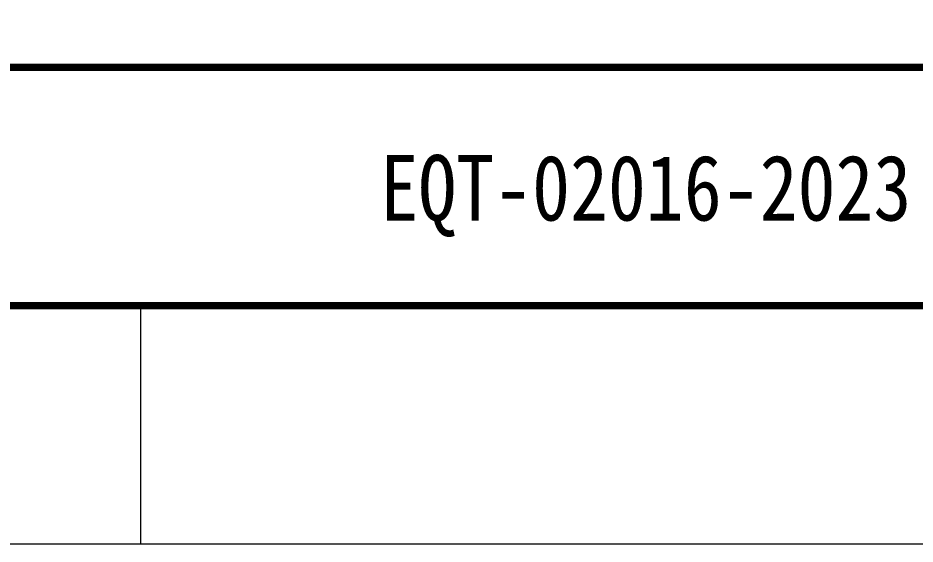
# Model space of a CAD drawing. Extents: x 148 to 221443, y -36682 to 6758.
# Drawn here: x 120954 to 121706, y -23215 to -22774 of the extents above; entities that cross this region are included whole.
import ezdxf
from ezdxf.enums import TextEntityAlignment as Align

# ---------------------------------------------------------------- set-up
doc = ezdxf.new("R2010")
doc.units = 0
doc.header["$LTSCALE"] = 10
doc.header["$MEASUREMENT"] = 0
doc.layers.add('2（细实线）', color=3, linetype='Continuous', lineweight=20)
doc.layers.add('图框层', color=7, linetype='Continuous', lineweight=15)
doc.styles.add('tkhz2', font='')
doc.styles.get('tkhz2').set_extended_font_data('SimSun')

# ---------------------------------------------------------------- blocks, each defined once
blk = doc.blocks.new('1.25A2')
at = {"layer": '图框层', "ltscale": 10}
for p, q in [((15302.984, 8873.886), (14595.484, 8873.886)), ((15164.484, 8873.886), (15164.484, 8863.886)), ((15312.984, 8863.886), (14570.484, 8863.886))]:
    blk.add_line(p, q, dxfattribs=at)

msp = doc.modelspace()

# ---------------------------------------------------------------- linework, layer by layer
at = {"layer": '图框层', "const_width": 6}
msp.add_lwpolyline([(120226.5902, -23015.4789), (123826.5902, -23015.4789), (123826.5902, -22335.4789), (120226.5902, -22335.4789)], close=True, dxfattribs=at)
msp.add_lwpolyline([(120226.5902, -22815.4789), (123826.5902, -22815.4789)], dxfattribs=at)

# ---------------------------------------------------------------- block references
at = {"layer": '2（细实线）', "xscale": 20, "yscale": 20, "zscale": 20}
msp.add_blockref('1.25A2', (-182233.0803, -200493.2064), dxfattribs=at)

# ---------------------------------------------------------------- texts
at = {"layer": '图框层', "style": 'tkhz2', "width": 0.85}
msp.add_text('EQT-02016-2023', height=55, dxfattribs=at).set_placement((121480.3504, -22944.0005), align=Align.CENTER)

doc.saveas('drawing.dxf')
